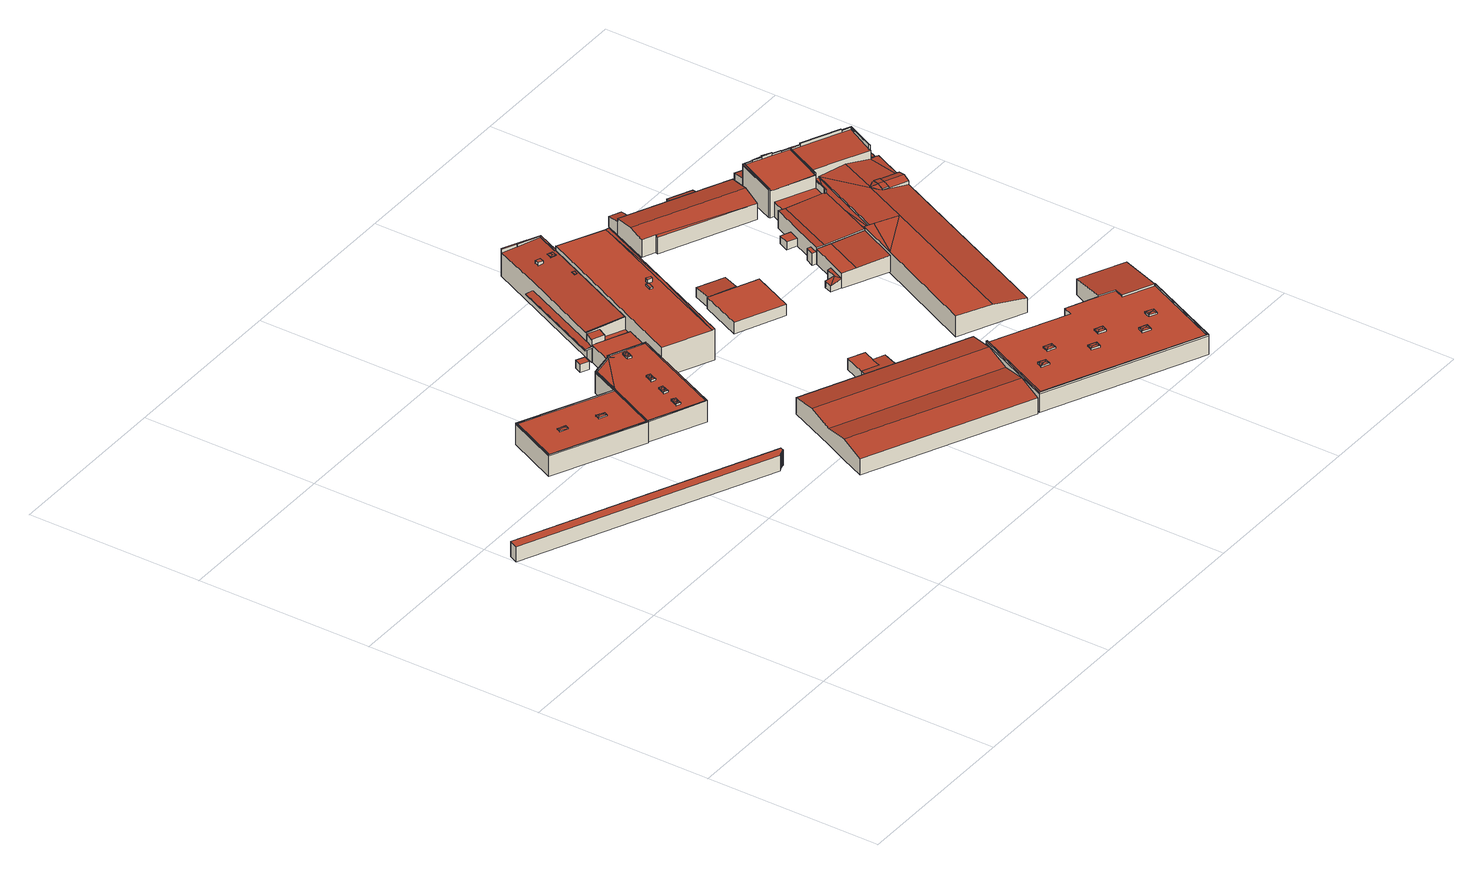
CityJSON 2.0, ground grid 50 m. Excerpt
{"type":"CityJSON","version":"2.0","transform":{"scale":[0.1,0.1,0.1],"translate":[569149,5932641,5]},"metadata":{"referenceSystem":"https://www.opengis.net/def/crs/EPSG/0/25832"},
"CityObjects":{
"building1":{"type":"Building","attributes":{"Grundfläche 2D":"207.105216","Grundhöhe NN":"5.332"},"geometry":[{"type":"Solid","lod":"3","boundaries":[[[[0,1,2,3,4,5,6,7,8,9,10,11,12]],[[4,3,13,14]],[[5,4,14,15]],[[6,5,15,16]],[[7,6,16,17]],[[8,7,17,18]],[[9,8,18,19]],[[10,9,19,20]],[[11,10,20,21]],[[12,11,21,22]],[[0,12,22,23]],[[24,2,1,0,23,25]],[[3,2,24,13]],[[16,15,14,13,24,25,23,22,21,20,19,18,17]]]],"semantics":{"surfaces":[{"type":"RoofSurface"},{"type":"WallSurface"},{"type":"GroundSurface"}],"values":[[0,1,1,1,1,1,1,1,1,1,1,1,1,2]]}}]},
"building2":{"type":"Building","attributes":{"Grundfläche 2D":"446.637260","Grundhöhe NN":"5.402"},"children":["building2-1","building2-2"],"geometry":[{"type":"Solid","lod":"3","boundaries":[[[[26,27,28,29,30,31]],[[30,29,32,27,26,33]],[[34,35,36,37]],[[38,39,28,27]],[[39,40,29,28]],[[36,35,31,30]],[[26,31,35,34]],[[40,41,32,29]],[[41,38,27,32]],[[33,26,34,37]],[[30,33,37,36]],[[40,39,42,43]],[[41,40,43,44]],[[38,41,44,45]],[[39,38,45,42]],[[44,43,42,45]]]],"semantics":{"surfaces":[{"type":"RoofSurface"},{"type":"WallSurface"},{"type":"GroundSurface"}],"values":[[0,0,0,1,1,1,1,1,1,1,1,1,1,1,1,2]]}}]},
"building2-1":{"type":"BuildingInstallation","parents":["building2"],"geometry":[{"type":"MultiSurface","lod":"3","boundaries":[[[46,47,48,49,50]],[[50,49,51]],[[52,48,47]],[[53,51,49,48,52]],[[50,54,55,47,46]],[[55,56,52,47]],[[52,56,57,51,53]],[[57,54,50,51]]],"semantics":{"surfaces":[{"type":"RoofSurface"},{"type":"WallSurface"}],"values":[0,0,0,0,1,1,1,1]}}]},
"building2-2":{"type":"BuildingInstallation","parents":["building2"],"geometry":[{"type":"MultiSurface","lod":"3","boundaries":[[[58,59,60,61,62]],[[62,61,63]],[[64,60,59]],[[65,63,61,60,64]],[[62,66,67,59,58]],[[67,68,64,59]],[[64,68,69,63,65]],[[69,66,62,63]]],"semantics":{"surfaces":[{"type":"RoofSurface"},{"type":"WallSurface"}],"values":[0,0,0,0,1,1,1,1]}}]},
"building3":{"type":"Building","attributes":{"Grundfläche 2D":"554.501076","Grundhöhe NN":"5.592"},"children":["building3-1","building3-2","building3-3","building3-4"],"geometry":[{"type":"Solid","lod":"3","boundaries":[[[[70,71,72]],[[73,74,75,76,77,72,71,78,79,80,81,82,83,84,85,86,87]],[[88,89,90]],[[91,92,90,89,88,93,38,94,95,96,97,98]],[[38,93,99]],[[100,101,102,103]],[[87,73,74,73]],[[104,75,74]],[[104,105,76,75]],[[105,106,77,76]],[[106,107,72,77]],[[107,38,70,72]],[[38,99,71,70]],[[88,90,79,78,71,99,93]],[[90,92,80,79]],[[81,80,92,91]],[[97,96,95,84,83,82,81,91,98]],[[85,84,95,94]],[[94,41,86,85]],[[41,87,86]],[[101,100,108,109]],[[102,101,109,110]],[[100,103,111,108]],[[74,103,102,104]],[[104,102,110,112,105]],[[106,105,112,113]],[[107,106,113,114]],[[38,107,114,115]],[[41,94,38,115,116]],[[87,41,116,117]],[[103,74,73,87,117,118,111]],[[112,110,109,108,111,118,117,116,115,114,113]]]],"semantics":{"surfaces":[{"type":"RoofSurface"},{"type":"WallSurface"},{"type":"GroundSurface"}],"values":[[0,0,0,0,0,0,1,1,1,1,1,1,1,1,1,1,1,1,1,1,1,1,1,1,1,1,1,1,1,1,1,2]]}}]},
"building3-1":{"type":"BuildingInstallation","parents":["building3"],"geometry":[{"type":"MultiSurface","lod":"3","boundaries":[[[119,120,121]],[[121,120,122]],[[123,124,125,120,119]],[[126,127,125]],[[127,122,125]],[[125,122,120]],[[128,129,127,126]],[[122,127,129]],[[130,131,119,121]],[[131,132,133,134,126,125,124,123,119]],[[134,135,136,129,128,126]],[[130,121,122,129,136,89]]],"semantics":{"surfaces":[{"type":"RoofSurface"},{"type":"WallSurface"}],"values":[0,0,0,0,0,0,0,0,1,1,1,1]}}]},
"building3-2":{"type":"BuildingInstallation","parents":["building3"],"geometry":[{"type":"MultiSurface","lod":"3","boundaries":[[[137,138,139]],[[139,138,140]],[[141,138,137]],[[142,143,141]],[[141,140,138]],[[143,140,141]],[[144,145,143,142]],[[140,143,145]],[[146,147,137,139]],[[137,147,148,142,141]],[[148,149,150,145,144,142]],[[145,150,146,139,140]]],"semantics":{"surfaces":[{"type":"RoofSurface"},{"type":"WallSurface"}],"values":[0,0,0,0,0,0,0,0,1,1,1,1]}}]},
"building3-3":{"type":"BuildingInstallation","parents":["building3"],"geometry":[{"type":"MultiSurface","lod":"3","boundaries":[[[151,152,153]],[[153,152,154]],[[155,152,151]],[[156,157,155]],[[155,154,152]],[[157,154,155]],[[158,159,157,156]],[[154,157,159]],[[160,161,151,153]],[[151,161,162,156,155]],[[162,163,164,159,158,156]],[[159,164,160,153,154]]],"semantics":{"surfaces":[{"type":"RoofSurface"},{"type":"WallSurface"}],"values":[0,0,0,0,0,0,0,0,1,1,1,1]}}]},
"building3-4":{"type":"BuildingInstallation","parents":["building3"],"geometry":[{"type":"MultiSurface","lod":"3","boundaries":[[[165,166,167]],[[167,166,168]],[[169,166,165]],[[170,171,169]],[[169,168,166]],[[169,171,168]],[[172,173,171,170]],[[168,171,173]],[[174,175,165,167]],[[165,175,176,170,169]],[[176,177,178,173,172,170]],[[173,178,174,167,168]]],"semantics":{"surfaces":[{"type":"RoofSurface"},{"type":"WallSurface"}],"values":[0,0,0,0,0,0,0,0,1,1,1,1]}}]},
"building4":{"type":"Building","attributes":{"Grundfläche 2D":"5.417137","Grundhöhe NN":"5.594"},"geometry":[{"type":"Solid","lod":"3","boundaries":[[[[179,180,181,182]],[[183,184,182,181]],[[184,185,179,182]],[[185,186,180,179]],[[186,183,181,180]],[[186,185,184,183]]]],"semantics":{"surfaces":[{"type":"RoofSurface"},{"type":"WallSurface"},{"type":"GroundSurface"}],"values":[[0,1,1,1,1,2]]}}]},
"building5":{"type":"Building","attributes":{"Grundfläche 2D":"1607.246297","Grundhöhe NN":"5.537"},"geometry":[{"type":"Solid","lod":"3","boundaries":[[[[187,188,189,190,191,192,193]],[[194,192,195,196,197]],[[198,199,200,201]],[[198,201,202,203]],[[199,204,205,200]],[[202,206,207,203]],[[190,189,208,209]],[[191,190,209,210]],[[194,193,192]],[[193,194,197,187]],[[187,197,211,212,188]],[[195,192,191,210,213]],[[196,195,213,214]],[[197,196,214,211]],[[215,216,217,218,204,199,198,203,207]],[[205,204,218,219]],[[220,221,206,202,201,200,205,219,222]],[[188,212,215,207,206,221,208,189]],[[220,222,219,218,217,216,215,212,211,214,213,210,209,208,221]]]],"semantics":{"surfaces":[{"type":"RoofSurface"},{"type":"WallSurface"},{"type":"GroundSurface"}],"values":[[0,0,0,0,0,0,1,1,1,1,1,1,1,1,1,1,1,1,2]]}}]},
"building6":{"type":"Building","attributes":{"Grundfläche 2D":"473.757122","Grundhöhe NN":"5.594"},"children":["building6-1","building6-2","building6-3","building6-4","building6-5","building6-6","building6-7"],"geometry":[{"type":"Solid","lod":"3","boundaries":[[[[223,224,225,226,227,228,229]],[[230,231,232,233,234,235,236,237,238,239,240,241]],[[242,241,240]],[[228,227,108,243]],[[231,230,244,245]],[[232,231,245,246]],[[233,232,246,247]],[[223,248,249,237,236,235,234,233,247,250,251]],[[249,248,223,229,228,238,237]],[[239,238,228,243,252,240]],[[242,240,252,253]],[[230,241,242,253,244]],[[224,223,251,254]],[[227,226,225,224,254,109,108]],[[254,251,250,247,246,245,244,253,252,243,108,109]]]],"semantics":{"surfaces":[{"type":"RoofSurface"},{"type":"WallSurface"},{"type":"GroundSurface"}],"values":[[0,0,0,1,1,1,1,1,1,1,1,1,1,1,2]]}}]},
"building6-1":{"type":"BuildingInstallation","parents":["building6"],"geometry":[{"type":"MultiSurface","lod":"3","boundaries":[[[255,249,256,257,258]],[[248,259,256,249]],[[259,260,225,224,225,226,258,257,256]],[[226,229,255,258]],[[249,255,229,223,248]]],"semantics":{"surfaces":[{"type":"RoofSurface"},{"type":"WallSurface"}],"values":[0,1,1,1,1]}}]},
"building6-2":{"type":"BuildingInstallation","parents":["building6"],"geometry":[{"type":"MultiSurface","lod":"3","boundaries":[[[239,261,262,238]],[[236,261,239]],[[262,261,236,237]],[[238,262,237]]],"semantics":{"surfaces":[{"type":"RoofSurface"},{"type":"WallSurface"}],"values":[0,1,1,1]}}]},
"building6-3":{"type":"BuildingInstallation","parents":["building6"],"geometry":[{"type":"MultiSurface","lod":"3","boundaries":[[[263,264,265,266]],[[266,265,267,268]],[[263,266,268,269]],[[264,263,269,270]],[[265,264,270,267]]],"semantics":{"surfaces":[{"type":"RoofSurface"},{"type":"WallSurface"}],"values":[0,1,1,1,1]}}]},
"building6-4":{"type":"BuildingInstallation","parents":["building6"],"geometry":[{"type":"MultiSurface","lod":"3","boundaries":[[[271,272,273,274,275,276,277,278,279,280,281,282,283]],[[241,230,274,273,242]],[[231,275,274,230]],[[231,232,276,275]],[[232,233,277,276]],[[233,234,278,277]],[[280,279,278,234,284,285]],[[285,286,281,280]],[[286,287,282,281]],[[283,282,287,288]],[[271,283,288,289]],[[289,240,242,273,272,271]]],"semantics":{"surfaces":[{"type":"RoofSurface"},{"type":"WallSurface"}],"values":[0,1,1,1,1,1,1,1,1,1,1,1]}}]},
"building6-5":{"type":"BuildingInstallation","parents":["building6"],"geometry":[{"type":"MultiSurface","lod":"3","boundaries":[[[290,291,292,293,294]],[[294,293,295]],[[296,292,291]],[[295,293,292,296]],[[294,297,298,291,290]],[[298,299,296,291]],[[295,296,299,300]],[[300,297,294,295]]],"semantics":{"surfaces":[{"type":"RoofSurface"},{"type":"WallSurface"}],"values":[0,0,0,0,1,1,1,1]}}]},
"building6-6":{"type":"BuildingInstallation","parents":["building6"],"geometry":[{"type":"MultiSurface","lod":"3","boundaries":[[[301,302,303,304]],[[304,303,305,306]],[[306,307,301,304]],[[302,301,307,308]],[[308,305,303,302]]],"semantics":{"surfaces":[{"type":"RoofSurface"},{"type":"WallSurface"}],"values":[0,1,1,1,1]}}]},
"building6-7":{"type":"BuildingInstallation","parents":["building6"],"geometry":[{"type":"MultiSurface","lod":"3","boundaries":[[[259,309,310]],[[248,311,312,313,309,259]],[[259,310,260]],[[313,312,314,315]],[[309,313,315,316]],[[310,309,316,317]],[[260,310,317,225]],[[311,248,223,318,314,312]],[[315,314,318,223,224,225,317,316]]],"semantics":{"surfaces":[{"type":"RoofSurface"},{"type":"WallSurface"},{"type":"OuterCeilingSurface"}],"values":[0,0,0,1,1,1,1,1,2]}}]},
"building7":{"type":"Building","attributes":{"Grundfläche 2D":"758.154611","Grundhöhe NN":"5.659"},"children":["building7-1","building7-2","building7-3"],"geometry":[{"type":"Solid","lod":"3","boundaries":[[[[319,320,321]],[[322,323,324,325,319]],[[325,320,319]],[[326,320,325]],[[327,323,322,319,321,328,329]],[[324,323,327,330]],[[326,325,324,330,331]],[[320,326,331,328,321]],[[331,330,327,329,328]]]],"semantics":{"surfaces":[{"type":"RoofSurface"},{"type":"WallSurface"},{"type":"GroundSurface"}],"values":[[0,0,0,0,1,1,1,1,2]]}}]},
"building7-1":{"type":"BuildingInstallation","parents":["building7"],"geometry":[{"type":"MultiSurface","lod":"3","boundaries":[[[332,333,334,335]],[[335,334,336,337]],[[332,335,337,338]],[[333,332,338,339]],[[334,333,339,336]]],"semantics":{"surfaces":[{"type":"RoofSurface"},{"type":"WallSurface"}],"values":[0,1,1,1,1]}}]},
"building7-2":{"type":"BuildingInstallation","parents":["building7"],"geometry":[{"type":"MultiSurface","lod":"3","boundaries":[[[340,341,342,343]],[[343,342,344,345]],[[340,343,345,346]],[[341,340,346,347]],[[342,341,347,344]]],"semantics":{"surfaces":[{"type":"RoofSurface"},{"type":"WallSurface"}],"values":[0,1,1,1,1]}}]},
"building7-3":{"type":"BuildingInstallation","parents":["building7"],"geometry":[{"type":"MultiSurface","lod":"3","boundaries":[[[348,349,350,351]],[[352,353,351,350]],[[353,354,348,351]],[[354,355,349,348]],[[355,352,350,349]],[[355,354,353,352]]],"semantics":{"surfaces":[{"type":"RoofSurface"},{"type":"WallSurface"},{"type":"OuterCeilingSurface"}],"values":[0,1,1,1,1,2]}}]},
"building8":{"type":"Building","attributes":{"Grundfläche 2D":"188.481008","Grundhöhe NN":"5.728"},"geometry":[{"type":"Solid","lod":"3","boundaries":[[[[356,357,358,359]],[[357,356,360,361]],[[358,357,361,362]],[[359,358,362,363]],[[356,359,363,360]],[[361,360,363,362]]]],"semantics":{"surfaces":[{"type":"RoofSurface"},{"type":"WallSurface"},{"type":"GroundSurface"}],"values":[[0,1,1,1,1,2]]}}]},
"building9":{"type":"Building","attributes":{"Grundfläche 2D":"44.247250","Grundhöhe NN":"5.936"},"geometry":[{"type":"Solid","lod":"3","boundaries":[[[[364,365,366,367]],[[368,369,367,366]],[[369,370,364,367]],[[370,371,365,364]],[[371,368,366,365]],[[371,370,369,368]]]],"semantics":{"surfaces":[{"type":"RoofSurface"},{"type":"WallSurface"},{"type":"GroundSurface"}],"values":[[0,1,1,1,1,2]]}}]},
"building10":{"type":"Building","attributes":{"Grundfläche 2D":"1431.945387","Grundhöhe NN":"5.712"},"children":["building10-1","building10-2","building10-3","building10-4","building10-5","building10-6"],"geometry":[{"type":"Solid","lod":"3","boundaries":[[[[372,373,374,375,376,377,378,379,380,381]],[[382,383,384,385,386,387,388,389,390,391]],[[392,393,394,395,396,397,398]],[[399,400,379,378]],[[400,401,380,379]],[[401,402,381,380]],[[402,403,372,381]],[[391,390,374,373]],[[375,374,390,389]],[[389,388,376,375]],[[377,376,388,387]],[[387,399,378,377]],[[384,404,405,385]],[[386,385,405,406]],[[399,387,386,406,407]],[[400,399,407,408]],[[401,400,408,409]],[[402,401,409,410]],[[403,402,410,411]],[[398,397,382,391,373]],[[392,398,373,372,403,411,412,393]],[[394,393,412,413]],[[394,413,404,384,395]],[[395,384,383,396]],[[396,383,382,397]],[[413,412,411,410,409,408,407,406,405,404]]]],"semantics":{"surfaces":[{"type":"RoofSurface"},{"type":"WallSurface"},{"type":"GroundSurface"}],"values":[[0,0,0,1,1,1,1,1,1,1,1,1,1,1,1,1,1,1,1,1,1,1,1,1,1,2]]}}]},
"building10-1":{"type":"BuildingInstallation","parents":["building10"],"geometry":[{"type":"MultiSurface","lod":"3","boundaries":[[[414,415,416]],[[416,415,417,418]],[[414,419,417,415]],[[418,417,419]],[[420,421,414,416]],[[421,422,419,414]],[[422,423,418,419]],[[423,420,416,418]]],"semantics":{"surfaces":[{"type":"RoofSurface"},{"type":"WallSurface"}],"values":[0,0,0,0,1,1,1,1]}}]},
"building10-2":{"type":"BuildingInstallation","parents":["building10"],"geometry":[{"type":"MultiSurface","lod":"3","boundaries":[[[424,425,426]],[[426,425,427,428]],[[424,429,427,425]],[[428,427,429]],[[430,431,424,426]],[[431,432,429,424]],[[432,433,428,429]],[[433,430,426,428]]],"semantics":{"surfaces":[{"type":"RoofSurface"},{"type":"WallSurface"}],"values":[0,0,0,0,1,1,1,1]}}]},
"building10-3":{"type":"BuildingInstallation","parents":["building10"],"geometry":[{"type":"MultiSurface","lod":"3","boundaries":[[[434,435,436]],[[436,435,437,438]],[[439,437,434]],[[437,435,434]],[[438,437,439]],[[440,441,434,436]],[[441,442,439,434]],[[438,439,442,443]],[[436,438,443,440]]],"semantics":{"surfaces":[{"type":"RoofSurface"},{"type":"WallSurface"}],"values":[0,0,0,0,0,1,1,1,1]}}]},
"building10-4":{"type":"BuildingInstallation","parents":["building10"],"geometry":[{"type":"MultiSurface","lod":"3","boundaries":[[[444,445,446]],[[446,445,447,448]],[[444,449,447,445]],[[448,447,449]],[[450,451,444,446]],[[451,452,449,444]],[[452,453,448,449]],[[453,450,446,448]]],"semantics":{"surfaces":[{"type":"RoofSurface"},{"type":"WallSurface"}],"values":[0,0,0,0,1,1,1,1]}}]},
"building10-5":{"type":"BuildingInstallation","parents":["building10"],"geometry":[{"type":"MultiSurface","lod":"3","boundaries":[[[454,455,456]],[[456,455,457,458]],[[454,459,457,455]],[[458,457,459]],[[460,461,454,456]],[[461,462,459,454]],[[462,463,458,459]],[[463,460,456,458]]],"semantics":{"surfaces":[{"type":"RoofSurface"},{"type":"WallSurface"}],"values":[0,0,0,0,1,1,1,1]}}]},
"building10-6":{"type":"BuildingInstallation","parents":["building10"],"geometry":[{"type":"MultiSurface","lod":"3","boundaries":[[[464,465,466]],[[466,465,467,468]],[[469,467,464]],[[467,465,464]],[[468,467,469]],[[470,471,464,466]],[[471,472,469,464]],[[472,473,468,469]],[[473,470,466,468]]],"semantics":{"surfaces":[{"type":"RoofSurface"},{"type":"WallSurface"}],"values":[0,0,0,0,0,1,1,1,1]}}]},
"building11":{"type":"Building","attributes":{"Grundfläche 2D":"176.157977","Grundhöhe NN":"5.686"},"geometry":[{"type":"Solid","lod":"3","boundaries":[[[[474,475,476,477]],[[478,476,475,479,480,481]],[[482,483,484,485]],[[486,487,482]],[[488,483,482,487]],[[479,475,474,489,490]],[[484,483,488,481,480,479,490,491]],[[477,476,478,481,488,492,493,494]],[[474,477,494,489]],[[485,484,491,495]],[[482,485,495,496]],[[486,482,496,497]],[[487,486,497,498]],[[488,487,498,492]],[[489,494,493,492,498,497,496,495,491,490]]]],"semantics":{"surfaces":[{"type":"RoofSurface"},{"type":"WallSurface"},{"type":"GroundSurface"}],"values":[[0,0,0,0,0,1,1,1,1,1,1,1,1,1,2]]}}]},
"building12":{"type":"Building","attributes":{"Grundfläche 2D":"414.783949","Grundhöhe NN":"5.643"},"geometry":[{"type":"Solid","lod":"3","boundaries":[[[[499,500,501,502,503]],[[502,501,504,505,506]],[[507,506,505]],[[508,509,510,511]],[[512,513,514,515]],[[515,514,516,517,510,509,500,499,503,518,519]],[[501,500,509,520,521,504]],[[505,504,521,522]],[[507,505,522,523]],[[506,507,523,524]],[[518,503,502,506,524]],[[511,510,517,525]],[[508,511,525,526]],[[509,508,526,520]],[[512,515,519,527]],[[513,512,527,528]],[[514,513,528,516]],[[516,528,527,519,518,524,523,522,521,520,526,525,517]]]],"semantics":{"surfaces":[{"type":"RoofSurface"},{"type":"WallSurface"},{"type":"GroundSurface"}],"values":[[0,0,0,0,0,1,1,1,1,1,1,1,1,1,1,1,1,2]]}}]},
"building13":{"type":"Building","attributes":{"Grundfläche 2D":"1589.322636","Grundhöhe NN":"5.520"},"children":["building13-1","building13-2","building13-3","building13-4"],"geometry":[{"type":"MultiSurface","lod":"3","boundaries":[[[529,530,531,532,533,534,535,536,537,538,539,540]],[[541,534,533]],[[542,534,541]],[[543,544,534,542,545,546,547,548,549,550,539,538,551]],[[552,553,554,555,556,557,558,559,560,561,562,563]],[[564,565,566,567]],[[566,568,569,570,567,571,567]],[[572,573,574,575]],[[574,576,577,569]],[[569,575,574]],[[578,579,548,547,546,570,569,577]],[[580,581,582]],[[531,530,582,581,565,564,583,532]],[[584,585,581,580]],[[586,585,584]],[[587,581,585]],[[588,589,590,591,592,593,594]],[[595,596,597]],[[595,597,598]],[[568,575,569]],[[582,530,529,540]],[[567,571,542,541,533,532,583,564]],[[567,570,546,545,542,571]],[[548,579,550,549]],[[579,582,540,539,550]],[[589,599,600,590]],[[593,598,601,602,594]],[[588,594,602,603]],[[589,588,603,599]],[[604,559,558,557,556,590,600,605,606]],[[565,581,561,560,559,604,607,566]],[[561,581,587,562]],[[562,587,585,563]],[[563,585,586,552]],[[553,552,586,595,598,593]],[[590,556,555,554,553,593,592,591]],[[597,596,608,609]],[[598,597,609,601]],[[568,566,607,610]],[[575,568,610,611,572]],[[612,576,574,573,572,611,613]],[[578,577,576,612,614]],[[580,582,579,578,614,615]],[[595,586,584,580,615,608,596]],[[615,614,612,613,611,610,607,604,606,605,600,599,603,602,601,609,608]]],"semantics":{"surfaces":[{"type":"RoofSurface"},{"type":"WallSurface"},{"type":"GroundSurface"}],"values":[0,0,0,0,0,0,0,0,0,0,0,0,0,0,0,0,0,0,0,1,1,1,1,1,1,1,1,1,1,1,1,1,1,1,1,1,1,1,1,1,1,1,1,1,2]}}]},
"building13-1":{"type":"BuildingInstallation","parents":["building13"],"geometry":[{"type":"MultiSurface","lod":"3","boundaries":[[[616,617,538,618]],[[617,619,620,538]],[[534,544,619,617,616,535]],[[620,619,544,543,551]],[[538,537,618,538,620,551]],[[535,616,618,537,536]]],"semantics":{"surfaces":[{"type":"RoofSurface"},{"type":"WallSurface"}],"values":[0,0,1,1,1,1]}}]},
"building13-2":{"type":"BuildingInstallation","parents":["building13"],"geometry":[{"type":"MultiSurface","lod":"3","boundaries":[[[621,622,623,624]],[[625,626,624,623]],[[554,555,627,621,624,626]],[[627,628,622,621]],[[629,630,625,623,622,628]]],"semantics":{"surfaces":[{"type":"RoofSurface"},{"type":"WallSurface"}],"values":[0,1,1,1,1]}}]},
"building13-3":{"type":"BuildingInstallation","parents":["building13"],"geometry":[{"type":"MultiSurface","lod":"3","boundaries":[[[631,632,628,627,633]],[[633,627,555,556]],[[556,557,558,632,631,633]],[[628,632,558,629]]],"semantics":{"surfaces":[{"type":"RoofSurface"},{"type":"WallSurface"}],"values":[0,1,1,1]}}]},
"building13-4":{"type":"BuildingInstallation","parents":["building13"],"geometry":[{"type":"MultiSurface","lod":"3","boundaries":[[[634,626,625,635,636,637,638,639]],[[625,630,640,635]],[[637,636,635,640,641,642]],[[562,563,638,637,642]],[[563,552,639,638]],[[552,553,634,639]],[[553,554,626,634]]],"semantics":{"surfaces":[{"type":"RoofSurface"},{"type":"WallSurface"}],"values":[0,1,1,1,1,1,1]}}]},
"building14":{"type":"Building","attributes":{"Grundfläche 2D":"607.070950","Grundhöhe NN":"5.514"},"children":["building14-1","building14-2","building14-3","building14-4","building14-5","building14-6"],"geometry":[{"type":"Solid","lod":"3","boundaries":[[[[643,644,645,646,647,648,649,650]],[[651,652,653,654,655,656,657,658,659,660,661,662,663,664]],[[665,652,651]],[[666,653,652]],[[667,650,668,669]],[[670,671,650]],[[671,668,650]],[[672,673,674,675]],[[676,677,678,679,680]],[[681,677,676,682,683,684]],[[685,686,687,688]],[[689,690,691,692,693]],[[643,650,667]],[[671,670,611,610]],[[668,671,610,607]],[[669,668,607,604]],[[647,646,694,695]],[[664,663,696,697]],[[651,664,697,698]],[[665,651,698,699]],[[645,666,652,665,699,694,646]],[[700,653,666,645,644]],[[643,667,701,654,653,700,644]],[[606,605,600,657,656,655,654,701,667,669,604]],[[692,691,702,696,663,662,661,660,659,658,657,600,599,693]],[[675,674,703,704]],[[672,675,704,705]],[[673,672,705,706]],[[707,678,677,681,648,647,695]],[[687,686,708,703,674,673,706,709,680,679,678,707,710]],[[682,676,680,709,613]],[[650,683,682,613,611,670]],[[684,683,650,649]],[[681,684,649,648]],[[688,687,710,711]],[[685,688,711,712]],[[686,685,712,708]],[[690,689,603,713]],[[691,690,713,702]],[[689,693,599,603]],[[699,698,697,696,702,713,603,599,600,605,606,604,607,610,611,613,709,706,705,704,703,708,712,711,710,707,695,694]]]],"semantics":{"surfaces":[{"type":"RoofSurface"},{"type":"WallSurface"},{"type":"GroundSurface"}],"values":[[0,0,0,0,0,0,0,0,0,0,0,0,1,1,1,1,1,1,1,1,1,1,1,1,1,1,1,1,1,1,1,1,1,1,1,1,1,1,1,1,2]]}}]},
"building14-1":{"type":"BuildingInstallation","parents":["building14"],"geometry":[{"type":"MultiSurface","lod":"3","boundaries":[[[700,714,715,716,717,718,701]],[[701,667,643,644,700]],[[719,714,700,644,645]],[[715,714,719,720]],[[648,649,684,717,716,715,720]],[[718,717,684,649,650,683]],[[701,718,683,650,643,667]]],"semantics":{"surfaces":[{"type":"RoofSurface"},{"type":"WallSurface"}],"values":[0,1,1,1,1,1,1]}}]},
"building14-2":{"type":"BuildingInstallation","parents":["building14"],"geometry":[{"type":"MultiSurface","lod":"3","boundaries":[[[721,722,723,724]],[[725,726,723,722,727]],[[726,728,724,723]],[[660,721,724,728,659]]],"semantics":{"surfaces":[{"type":"RoofSurface"},{"type":"WallSurface"}],"values":[0,1,1,1]}}]},
"building14-3":{"type":"BuildingInstallation","parents":["building14"],"geometry":[{"type":"MultiSurface","lod":"3","boundaries":[[[632,729,730]],[[729,731,730]],[[632,631,633,732,729]],[[633,728,726,732]],[[654,655,656,657,633,631,632,730]],[[658,659,728,633,657]],[[732,726,725,733]],[[731,729,732,733,653]],[[653,654,730,731]]],"semantics":{"surfaces":[{"type":"RoofSurface"},{"type":"WallSurface"}],"values":[0,0,0,0,1,1,1,1,1]}}]},
"building14-4":{"type":"BuildingInstallation","parents":["building14"],"geometry":[{"type":"MultiSurface","lod":"3","boundaries":[[[734,735,736,737]],[[738,739,735,734]],[[740,727,722,736,735,739]],[[722,721,737,736]],[[660,661,738,734,737,721]]],"semantics":{"surfaces":[{"type":"RoofSurface"},{"type":"WallSurface"}],"values":[0,1,1,1,1]}}]},
"building14-5":{"type":"BuildingInstallation","parents":["building14"],"geometry":[{"type":"MultiSurface","lod":"3","boundaries":[[[739,738,741,742]],[[743,744,742,741]],[[740,739,742,744,745]],[[662,743,741,738,661]]],"semantics":{"surfaces":[{"type":"RoofSurface"},{"type":"WallSurface"}],"values":[0,1,1,1]}}]},
"building14-6":{"type":"BuildingInstallation","parents":["building14"],"geometry":[{"type":"MultiSurface","lod":"3","boundaries":[[[743,746,747,744]],[[748,747,746]],[[749,747,748]],[[663,746,743,662]],[[663,664,748,746]],[[664,651,749,748]],[[651,750,747,749]],[[745,744,747,750]]],"semantics":{"surfaces":[{"type":"RoofSurface"},{"type":"WallSurface"}],"values":[0,0,0,1,1,1,1,1]}}]}
},
"vertices":[
[13,930,48],[12,927,48],[1,905,48],[685,591,48],[687,593,48],[690,594,48],[693,595,48],[696,596,48],[699,597,48],[702,598,48],[705,599,48],[708,599,48],[712,608,48],[685,591,3],[687,593,3],[690,594,3],[693,595,3],[696,596,3],[699,597,3],[702,598,3],[705,599,3],[708,599,3],[712,608,3],[13,930,3],[1,905,3],[12,927,3],
[665,1066,68],[668,1067,68],[413,1187,68],[346,1043,68],[349,1044,68],[414,1183,68],[601,924,68],[600,927,68],[665,1066,66],[414,1183,66],[349,1044,66],[600,927,66],[668,1067,66],[413,1187,66],[346,1043,66],[601,924,66],[413,1187,4],[346,1043,4],[601,924,4],[668,1067,4],
[462,1070,69],[467,1068,69],[465,1076,70],[452,1081,70],[445,1078,69],[450,1089,69],[472,1079,69],[455,1087,69],[445,1078,66],[467,1068,66],[472,1079,66],[450,1089,66],
[562,1023,69],[566,1021,69],[564,1029,70],[552,1035,70],[544,1031,69],[550,1043,69],[572,1032,69],[555,1040,69],[544,1031,66],[566,1021,66],[572,1032,66],[550,1043,66],
[668,1067,69],[705,1146,69],[666,1068,68],[844,1049,69],[876,1117,69],[776,1163,69],[775,1159,69],[703,1149,69],[776,1157,69],[777,1157,69],[778,1160,69],[872,1117,69],[842,1050,69],[841,1050,69],[752,857,69],[603,926,69],[601,924,69],[754,853,69],[776,1157,66],[797,1124,66],[777,1157,66],[872,1117,68],[778,1160,66],[771,1156,66],[603,926,66],[752,857,68],[841,1050,68],[842,1050,68],[842,1052,68],[705,1146,66],[906,1183,57],[807,1229,57],[776,1163,57],[876,1117,57],[776,1163,66],[775,1159,66],[703,1149,66],[666,1068,66],[906,1183,6],[807,1229,6],[776,1163,6],[876,1117,6],[775,1159,6],[703,1149,6],[666,1068,6],[668,1067,6],[601,924,6],[754,853,6],[844,1049,6],
[804,1110,72],[801,1118,73],[793,1115,72],[798,1125,71],[805,1112,71],[807,1115,71],[809,1120,71],[814,1131,72],[806,1128,73],[809,1134,72],[803,1136,72],[793,1115,67],[804,1110,67],[805,1112,67],[807,1115,67],[814,1131,67],[809,1134,67],[803,1136,67],
[707,900,72],[704,908,73],[696,905,72],[701,916,71],[712,911,71],[717,922,72],[709,919,73],[712,925,72],[706,927,72],[696,905,67],[707,900,67],[717,922,67],[712,925,67],[706,927,67],
[757,1008,72],[754,1017,73],[746,1013,72],[751,1024,71],[762,1019,71],[767,1030,72],[759,1027,73],[762,1033,72],[756,1035,72],[746,1013,67],[757,1008,67],[767,1030,67],[762,1033,67],[756,1035,67],
[732,954,72],[729,962,73],[721,959,72],[726,970,71],[737,964,71],[742,976,72],[734,972,73],[737,978,72],[731,981,72],[721,959,67],[732,954,67],[742,976,67],[737,978,67],[731,981,67],
[777,1217,30],[786,1236,30],[763,1247,30],[754,1228,30],[763,1247,6],[754,1228,6],[777,1217,6],[786,1236,6],
[1105,637,40],[1091,609,41],[1169,573,42],[1195,629,38],[1163,644,38],[1161,639,38],[1150,616,40],[1150,616,38],[1177,675,38],[1132,696,38],[1105,637,38],[841,555,53],[809,487,67],[1267,276,67],[1299,344,53],[1331,414,67],[873,625,67],[777,418,53],[1235,206,53],[1363,483,53],[905,694,53],[1169,573,5],[1195,629,5],[1163,644,5],[1105,637,5],[1091,609,5],[1177,675,5],[1132,696,5],[905,694,5],[841,555,5],[809,487,5],[777,418,5],[1235,206,5],[1299,344,5],[1363,483,5],[1267,276,5],
[816,1251,49],[805,1229,49],[807,1229,49],[839,1214,49],[906,1183,49],[916,1205,49],[849,1236,49],[1086,1570,86],[1023,1599,81],[1024,1600,81],[985,1618,78],[983,1614,78],[922,1481,78],[817,1254,78],[816,1251,78],[916,1205,86],[917,1208,86],[1055,1505,86],[1084,1566,86],[1056,1504,86],[916,1205,6],[1086,1570,6],[1023,1599,6],[1024,1600,6],[985,1618,6],[816,1251,54],[816,1251,77],[817,1254,6],[816,1251,6],[1055,1505,6],[1056,1504,6],[805,1229,6],
[849,1236,77],[805,1229,73],[807,1229,73],[839,1214,73],[805,1229,54],[807,1229,54],
[817,1254,80],[816,1251,80],
[997,1502,90],[1001,1514,90],[988,1519,90],[984,1507,90],[988,1519,81],[984,1507,81],[997,1502,82],[1001,1514,82],
[1052,1506,88],[1055,1505,88],[1056,1504,88],[1086,1570,88],[1023,1599,88],[1024,1600,88],[985,1618,88],[983,1614,88],[1021,1596,88],[1022,1596,88],[1021,1595,88],[1022,1595,88],[1081,1568,88],[1021,1596,81],[1022,1596,81],[1021,1595,81],[1022,1595,81],[1081,1568,85],[1052,1506,85],
[1028,1503,86],[1025,1498,86],[1034,1500,88],[1036,1506,88],[1032,1514,86],[1045,1508,87],[1039,1492,87],[1032,1514,84],[1025,1498,84],[1039,1492,85],[1045,1508,85],
[1004,1406,86],[1009,1417,86],[1001,1421,86],[996,1409,86],[1001,1421,85],[996,1409,85],[1004,1406,85],[1009,1417,85],
[786,1235,51],[806,1226,54],[817,1254,54],[922,1481,54],[903,1490,51],[922,1481,49],[903,1490,49],[786,1235,49],[806,1226,49],[817,1254,49],
[1184,1445,97],[1090,1220,99],[1192,1441,99],[1056,1504,99],[1055,1505,99],[844,1049,99],[975,989,97],[981,986,99],[1055,1505,7],[1192,1441,7],[1056,1504,7],[844,1049,7],[981,986,7],
[1041,1209,102],[1049,1226,102],[1041,1230,102],[1033,1213,102],[1041,1230,98],[1033,1213,98],[1041,1209,98],[1049,1226,98],
[1063,1225,109],[1067,1233,109],[1055,1239,109],[1051,1230,109],[1055,1239,98],[1051,1230,98],[1063,1225,97],[1067,1233,97],
[1088,1144,55],[1117,1207,55],[1090,1220,55],[1061,1157,55],[1090,1220,53],[1061,1157,53],[1088,1144,53],[1117,1207,53],
[1288,1063,40],[1152,1124,40],[1100,1009,40],[1236,948,40],[1288,1063,7],[1152,1124,7],[1100,1009,7],[1236,948,7],
[1229,1090,41],[1251,1138,37],[1176,1172,37],[1154,1123,41],[1176,1172,9],[1154,1123,9],[1229,1090,9],[1251,1138,9],
[1780,233,67],[1779,231,67],[1780,231,67],[1675,5,67],[1245,206,67],[1351,434,67],[1348,435,67],[1241,204,67],[1676,2,67],[1783,232,67],[1696,270,62],[1709,298,62],[1664,319,62],[1576,359,62],[1565,334,62],[1351,434,62],[1245,206,62],[1675,5,62],[1780,231,62],[1779,231,62],[1780,233,68],[1836,353,53],[1708,413,53],[1664,319,65],[1709,298,65],[1696,270,68],[1779,231,68],[1348,435,62],[1241,204,62],[1676,2,62],[1783,232,62],[1780,233,62],[1664,319,7],[1576,359,7],[1565,334,7],[1348,435,7],[1241,204,7],[1676,2,7],[1783,232,7],[1780,233,7],[1836,353,7],[1708,413,7],
[1466,205,67],[1475,210,68],[1474,221,67],[1485,206,68],[1496,210,67],[1488,194,67],[1474,221,62],[1466,205,62],[1488,194,62],[1496,210,62],
[1597,144,67],[1606,149,68],[1604,160,67],[1616,145,68],[1626,150,67],[1619,133,67],[1604,160,62],[1597,144,62],[1619,133,62],[1626,150,62],
[1662,170,67],[1671,175,68],[1669,186,67],[1681,171,68],[1691,175,67],[1684,159,67],[1669,186,62],[1662,170,62],[1684,159,62],[1691,175,62],
[1532,230,67],[1541,235,68],[1539,246,67],[1551,231,68],[1561,236,67],[1553,220,67],[1539,246,62],[1532,230,62],[1553,220,62],[1561,236,62],
[1401,291,67],[1410,296,68],[1408,307,67],[1420,292,68],[1430,297,67],[1423,281,67],[1408,307,62],[1401,291,62],[1423,281,62],[1430,297,62],
[1336,265,67],[1345,270,68],[1344,281,67],[1355,266,68],[1365,271,67],[1358,255,67],[1344,281,62],[1336,265,62],[1358,255,62],[1365,271,62],
[1584,953,57],[1497,993,52],[1446,883,52],[1531,842,57],[1410,900,51],[1460,1010,51],[1431,949,51],[1408,901,51],[1411,926,32],[1410,905,34],[1431,949,35],[1423,953,32],[1388,936,26],[1379,914,26],[1408,901,35],[1584,953,7],[1460,1010,7],[1431,949,7],[1408,901,7],[1410,900,7],[1531,842,7],[1423,953,7],[1411,926,7],[1388,936,7],[1379,914,7],
[1428,1417,55],[1290,1481,55],[1264,1425,66],[1559,1287,66],[1586,1344,55],[1244,1380,57],[1281,1363,57],[1535,1236,55],[1277,1355,55],[1308,1520,36],[1290,1481,46],[1323,1466,46],[1341,1505,36],[1503,1405,46],[1437,1436,46],[1428,1417,52],[1495,1386,52],[1428,1417,6],[1323,1466,6],[1586,1344,6],[1495,1386,6],[1290,1481,6],[1244,1380,6],[1281,1363,6],[1277,1355,6],[1535,1236,6],[1341,1505,6],[1308,1520,6],[1503,1405,6],[1437,1436,6],
[1782,1044,60],[1765,1051,60],[1763,1051,60],[1760,1051,61],[1735,1040,65],[1756,1030,66],[1765,1049,61],[1779,1042,61],[1781,1042,61],[1772,1023,66],[1824,1000,66],[1833,1020,60],[1734,1040,65],[1734,1040,66],[1763,1004,60],[1748,1011,60],[1734,1039,65],[1743,1016,61],[1746,1013,61],[1747,1011,60],[1763,1003,60],[1814,980,60],[1764,1004,60],[1851,1121,80],[1888,1200,88],[1862,1212,88],[1756,1261,88],[1731,1273,88],[1730,1271,88],[1729,1270,88],[1692,1189,79],[1783,1146,79],[1848,1115,79],[1849,1119,80],[1850,1118,80],[1735,1040,64],[1783,1146,64],[1715,1178,53],[1734,1040,64],[1609,944,52],[1676,913,64],[1734,1039,64],[1734,1040,63],[1585,955,67],[1584,953,67],[1531,842,67],[1609,944,67],[1395,557,67],[1490,512,64],[1578,470,49],[1814,980,50],[1875,1109,50],[1848,1115,53],[1833,1020,50],[1736,1041,63],[1869,1112,51],[1850,1118,53],[1851,1121,53],[1849,1119,53],[1746,1316,46],[1727,1274,52],[1731,1273,52],[1756,1261,52],[1862,1212,52],[1888,1200,52],[1907,1241,46],[1851,1121,49],[1869,1112,45],[1906,1191,45],[1888,1200,49],[1727,1274,5],[1731,1273,5],[1888,1200,5],[1907,1241,5],[1746,1316,5],[1692,1189,5],[1730,1271,5],[1729,1270,5],[1715,1178,5],[1869,1112,5],[1906,1191,5],[1609,944,5],[1585,955,5],[1395,557,5],[1584,953,5],[1578,470,5],[1875,1109,5],
[1765,1049,63],[1757,1031,66],[1781,1042,63],[1748,1011,63],[1764,1004,63],
[1756,1261,97],[1755,1258,97],[1860,1208,97],[1862,1212,97],[1860,1208,93],[1862,1212,93],[1756,1261,93],[1755,1258,93],[1755,1258,88],[1860,1208,88],
[1730,1271,93],[1729,1270,93],[1731,1273,93],
[1888,1200,93],[1884,1198,93],[1849,1122,93],[1848,1120,93],[1850,1118,93],[1851,1121,93],[1884,1198,88],[1849,1122,80],[1848,1120,80],
[1680,1163,48],[1678,1164,48],[1677,1161,48],[1570,1210,48],[1551,1170,48],[1655,1121,48],[1654,1119,48],[1659,1117,48],[1561,1218,85],[1570,1210,85],[1678,1164,85],[1680,1163,85],[1729,1270,90],[1730,1271,90],[1731,1273,90],[1727,1274,90],[1706,1284,90],[1683,1294,90],[1657,1307,90],[1633,1318,90],[1609,1329,90],[1559,1219,85],[1560,1215,85],[1677,1161,85],[1680,1163,50],[1715,1178,51],[1692,1189,51],[1585,955,45],[1609,944,45],[1451,1017,40],[1461,1013,40],[1472,1036,40],[1462,1040,40],[1479,1001,55],[1555,1168,55],[1536,1176,56],[1498,1093,56],[1460,1010,56],[1655,1121,61],[1584,953,61],[1659,1117,61],[1654,1119,61],[1470,1106,28],[1498,1093,28],[1511,1121,28],[1483,1134,28],[1746,1316,37],[1631,1369,37],[1611,1328,47],[1657,1307,47],[1727,1274,47],[1570,1210,5],[1551,1170,5],[1609,1329,5],[1559,1219,5],[1561,1218,5],[1560,1215,5],[1678,1164,71],[1680,1163,71],[1611,1328,5],[1472,1036,5],[1462,1040,5],[1451,1017,5],[1461,1013,5],[1536,1176,5],[1498,1093,5],[1460,1010,5],[1511,1121,5],[1483,1134,5],[1470,1106,5],[1631,1369,5],
[1658,1121,71],[1656,1122,71],[1655,1121,71],[1654,1119,71],[1659,1117,71],[1658,1121,48],[1656,1122,48],
[1683,1294,95],[1682,1292,95],[1705,1281,95],[1706,1284,95],[1705,1281,90],[1705,1281,93],[1682,1292,90],[1706,1284,93],
[1690,1190,91],[1680,1163,90],[1678,1164,91],[1728,1271,93],[1728,1271,90],
[1657,1307,98],[1656,1304,98],[1682,1292,98],[1683,1294,98],[1657,1307,95],[1656,1304,95],[1656,1304,90],
[1633,1318,95],[1632,1315,95],[1633,1318,93],[1632,1315,93],[1632,1315,90],
[1609,1329,93],[1610,1325,93],[1559,1219,90],[1561,1218,90],[1610,1325,90]
]}
